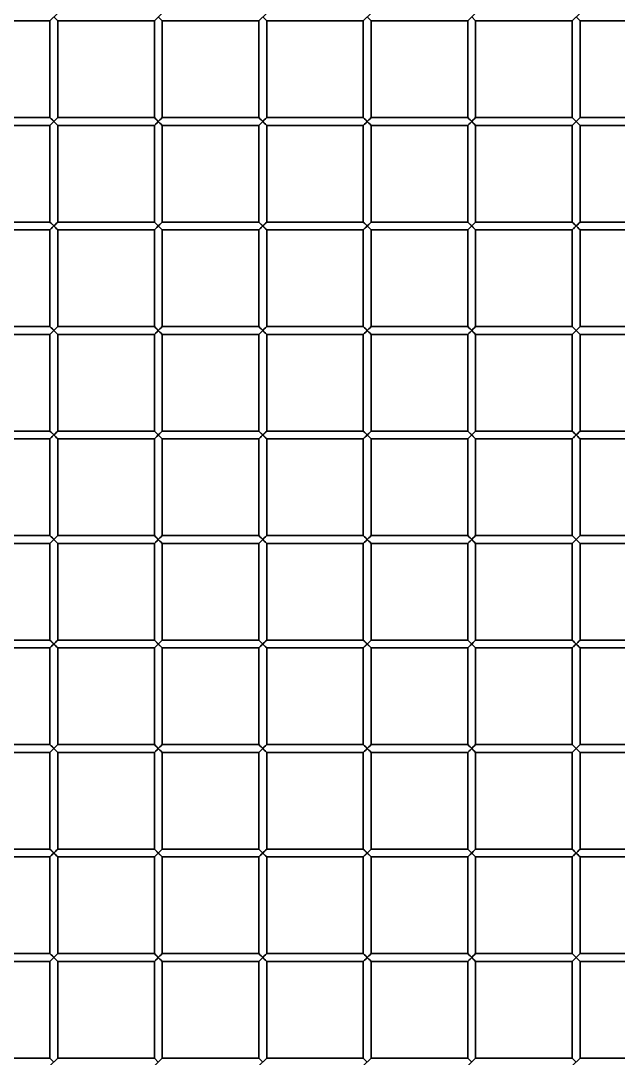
# Model space of a CAD drawing. Header units: millimetres. Extents: x 32496 to 166256, y 3504 to 23939.
# Drawn here: x 44795 to 45023.8, y 15772.8 to 16169.9 of the extents above; entities that cross this region are included whole.
import ezdxf

# ---------------------------------------------------------------- set-up
doc = ezdxf.new("R2010")
doc.units = ezdxf.units.MM
doc.layers.get('0').update_dxf_attribs({"lineweight": 35})

msp = doc.modelspace()

# ---------------------------------------------------------------- linework, layer by layer
at = {"linetype": 'Continuous'}
for p, q in [((44806.14, 16169.849), (44809.14, 16172.849)), ((44809.14, 16169.849), (44807.64, 16171.349)), ((44846.14, 16169.849), (44849.14, 16172.849)), ((44849.14, 16169.849), (44847.64, 16171.349)), ((44886.14, 16169.849), (44889.14, 16172.849)), ((44889.14, 16169.849), (44887.64, 16171.349)), ((44926.14, 16169.849), (44929.14, 16172.849)), ((44929.14, 16169.849), (44927.64, 16171.349)), ((44966.14, 16169.849), (44969.14, 16172.849)), ((44969.14, 16169.849), (44967.64, 16171.349)), ((45006.14, 16169.849), (45009.14, 16172.849)), ((45009.14, 16169.849), (45007.64, 16171.349)), ((44769.14, 16169.849), (44806.14, 16169.849)), ((44806.14, 16169.849), (44806.14, 16132.849)), ((44809.14, 16169.849), (44809.14, 16132.849)), ((44809.14, 16169.849), (44846.14, 16169.849)), ((44846.14, 16169.849), (44846.14, 16132.849)), ((44849.14, 16169.849), (44849.14, 16132.849)), ((44849.14, 16169.849), (44886.14, 16169.849)), ((44886.14, 16169.849), (44886.14, 16132.849)), ((44889.14, 16169.849), (44889.14, 16132.849)), ((44889.14, 16169.849), (44926.14, 16169.849)), ((44926.14, 16169.849), (44926.14, 16132.849)), ((44929.14, 16169.849), (44929.14, 16132.849)), ((44929.14, 16169.849), (44966.14, 16169.849)), ((44966.14, 16169.849), (44966.14, 16132.849)), ((44969.14, 16169.849), (44969.14, 16132.849)), ((44969.14, 16169.849), (45006.14, 16169.849)), ((45006.14, 16169.849), (45006.14, 16132.849)), ((45009.14, 16169.849), (45009.14, 16132.849)), ((45009.14, 16169.849), (45046.14, 16169.849)), ((44769.14, 16132.849), (44806.14, 16132.849)), ((44806.14, 16132.849), (44807.64, 16131.349)), ((44806.14, 16129.849), (44809.14, 16132.849)), ((44809.14, 16129.849), (44807.64, 16131.349)), ((44809.14, 16132.849), (44846.14, 16132.849)), ((44846.14, 16132.849), (44847.64, 16131.349)), ((44846.14, 16129.849), (44849.14, 16132.849)), ((44849.14, 16129.849), (44847.64, 16131.349)), ((44849.14, 16132.849), (44886.14, 16132.849)), ((44886.14, 16132.849), (44887.64, 16131.349)), ((44886.14, 16129.849), (44889.14, 16132.849)), ((44889.14, 16129.849), (44887.64, 16131.349)), ((44889.14, 16132.849), (44926.14, 16132.849)), ((44926.14, 16132.849), (44927.64, 16131.349)), ((44926.14, 16129.849), (44929.14, 16132.849)), ((44929.14, 16129.849), (44927.64, 16131.349)), ((44929.14, 16132.849), (44966.14, 16132.849)), ((44966.14, 16132.849), (44967.64, 16131.349)), ((44966.14, 16129.849), (44969.14, 16132.849)), ((44969.14, 16129.849), (44967.64, 16131.349)), ((44969.14, 16132.849), (45006.14, 16132.849)), ((45006.14, 16132.849), (45007.64, 16131.349)), ((45006.14, 16129.849), (45009.14, 16132.849)), ((45009.14, 16129.849), (45007.64, 16131.349)), ((45009.14, 16132.849), (45046.14, 16132.849)), ((44769.14, 16129.849), (44806.14, 16129.849)), ((44806.14, 16129.849), (44806.14, 16092.849)), ((44809.14, 16129.849), (44809.14, 16092.849)), ((44809.14, 16129.849), (44846.14, 16129.849)), ((44846.14, 16129.849), (44846.14, 16092.849)), ((44849.14, 16129.849), (44849.14, 16092.849)), ((44849.14, 16129.849), (44886.14, 16129.849)), ((44886.14, 16129.849), (44886.14, 16092.849)), ((44889.14, 16129.849), (44889.14, 16092.849)), ((44889.14, 16129.849), (44926.14, 16129.849)), ((44926.14, 16129.849), (44926.14, 16092.849)), ((44929.14, 16129.849), (44929.14, 16092.849)), ((44929.14, 16129.849), (44966.14, 16129.849)), ((44966.14, 16129.849), (44966.14, 16092.849)), ((44969.14, 16129.849), (44969.14, 16092.849)), ((44969.14, 16129.849), (45006.14, 16129.849)), ((45006.14, 16129.849), (45006.14, 16092.849)), ((45009.14, 16129.849), (45009.14, 16092.849)), ((45009.14, 16129.849), (45046.14, 16129.849)), ((44769.14, 16092.849), (44806.14, 16092.849)), ((44806.14, 16092.849), (44807.64, 16091.349)), ((44806.14, 16089.849), (44809.14, 16092.849)), ((44809.14, 16089.849), (44807.64, 16091.349)), ((44809.14, 16092.849), (44846.14, 16092.849)), ((44846.14, 16092.849), (44847.64, 16091.349)), ((44846.14, 16089.849), (44849.14, 16092.849)), ((44849.14, 16089.849), (44847.64, 16091.349)), ((44849.14, 16092.849), (44886.14, 16092.849)), ((44886.14, 16092.849), (44887.64, 16091.349)), ((44886.14, 16089.849), (44889.14, 16092.849)), ((44889.14, 16089.849), (44887.64, 16091.349)), ((44889.14, 16092.849), (44926.14, 16092.849)), ((44926.14, 16092.849), (44927.64, 16091.349)), ((44926.14, 16089.849), (44929.14, 16092.849)), ((44929.14, 16089.849), (44927.64, 16091.349)), ((44929.14, 16092.849), (44966.14, 16092.849)), ((44966.14, 16092.849), (44967.64, 16091.349)), ((44966.14, 16089.849), (44969.14, 16092.849)), ((44969.14, 16089.849), (44967.64, 16091.349)), ((44969.14, 16092.849), (45006.14, 16092.849)), ((45006.14, 16092.849), (45007.64, 16091.349)), ((45006.14, 16089.849), (45009.14, 16092.849)), ((45009.14, 16089.849), (45007.64, 16091.349)), ((45009.14, 16092.849), (45046.14, 16092.849)), ((44769.14, 16089.849), (44806.14, 16089.849)), ((44806.14, 16089.849), (44806.14, 16052.849)), ((44809.14, 16089.849), (44809.14, 16052.849)), ((44809.14, 16089.849), (44846.14, 16089.849)), ((44846.14, 16089.849), (44846.14, 16052.849)), ((44849.14, 16089.849), (44849.14, 16052.849)), ((44849.14, 16089.849), (44886.14, 16089.849)), ((44886.14, 16089.849), (44886.14, 16052.849)), ((44889.14, 16089.849), (44889.14, 16052.849)), ((44889.14, 16089.849), (44926.14, 16089.849)), ((44926.14, 16089.849), (44926.14, 16052.849)), ((44929.14, 16089.849), (44929.14, 16052.849)), ((44929.14, 16089.849), (44966.14, 16089.849)), ((44966.14, 16089.849), (44966.14, 16052.849)), ((44969.14, 16089.849), (44969.14, 16052.849)), ((44969.14, 16089.849), (45006.14, 16089.849)), ((45006.14, 16089.849), (45006.14, 16052.849)), ((45009.14, 16089.849), (45009.14, 16052.849)), ((45009.14, 16089.849), (45046.14, 16089.849)), ((44769.14, 16052.849), (44806.14, 16052.849)), ((44806.14, 16052.849), (44807.64, 16051.349)), ((44806.14, 16049.849), (44809.14, 16052.849)), ((44809.14, 16052.849), (44846.14, 16052.849)), ((44846.14, 16052.849), (44847.64, 16051.349)), ((44846.14, 16049.849), (44849.14, 16052.849)), ((44849.14, 16052.849), (44886.14, 16052.849)), ((44886.14, 16052.849), (44887.64, 16051.349)), ((44886.14, 16049.849), (44889.14, 16052.849)), ((44889.14, 16052.849), (44926.14, 16052.849)), ((44926.14, 16052.849), (44927.64, 16051.349)), ((44926.14, 16049.849), (44929.14, 16052.849)), ((44929.14, 16052.849), (44966.14, 16052.849)), ((44966.14, 16052.849), (44967.64, 16051.349)), ((44966.14, 16049.849), (44969.14, 16052.849)), ((44969.14, 16052.849), (45006.14, 16052.849)), ((45006.14, 16052.849), (45007.64, 16051.349)), ((45006.14, 16049.849), (45009.14, 16052.849)), ((45009.14, 16052.849), (45046.14, 16052.849)), ((44769.14, 16049.849), (44806.14, 16049.849)), ((44806.14, 16049.849), (44806.14, 16012.849)), ((44809.14, 16049.849), (44807.64, 16051.349)), ((44809.14, 16049.849), (44809.14, 16012.849)), ((44809.14, 16049.849), (44846.14, 16049.849)), ((44846.14, 16049.849), (44846.14, 16012.849)), ((44849.14, 16049.849), (44847.64, 16051.349)), ((44849.14, 16049.849), (44849.14, 16012.849)), ((44849.14, 16049.849), (44886.14, 16049.849)), ((44886.14, 16049.849), (44886.14, 16012.849)), ((44889.14, 16049.849), (44887.64, 16051.349)), ((44889.14, 16049.849), (44889.14, 16012.849)), ((44889.14, 16049.849), (44926.14, 16049.849)), ((44926.14, 16049.849), (44926.14, 16012.849)), ((44929.14, 16049.849), (44927.64, 16051.349)), ((44929.14, 16049.849), (44929.14, 16012.849)), ((44929.14, 16049.849), (44966.14, 16049.849)), ((44966.14, 16049.849), (44966.14, 16012.849)), ((44969.14, 16049.849), (44967.64, 16051.349)), ((44969.14, 16049.849), (44969.14, 16012.849)), ((44969.14, 16049.849), (45006.14, 16049.849)), ((45006.14, 16049.849), (45006.14, 16012.849)), ((45009.14, 16049.849), (45007.64, 16051.349)), ((45009.14, 16049.849), (45009.14, 16012.849)), ((45009.14, 16049.849), (45046.14, 16049.849)), ((44769.14, 16012.849), (44806.14, 16012.849)), ((44806.14, 16012.849), (44807.64, 16011.349)), ((44806.14, 16009.849), (44809.14, 16012.849)), ((44809.14, 16012.849), (44846.14, 16012.849)), ((44846.14, 16012.849), (44847.64, 16011.349)), ((44846.14, 16009.849), (44849.14, 16012.849)), ((44849.14, 16012.849), (44886.14, 16012.849)), ((44886.14, 16012.849), (44887.64, 16011.349)), ((44886.14, 16009.849), (44889.14, 16012.849)), ((44889.14, 16012.849), (44926.14, 16012.849)), ((44926.14, 16012.849), (44927.64, 16011.349)), ((44926.14, 16009.849), (44929.14, 16012.849)), ((44929.14, 16012.849), (44966.14, 16012.849)), ((44966.14, 16012.849), (44967.64, 16011.349)), ((44966.14, 16009.849), (44969.14, 16012.849)), ((44969.14, 16012.849), (45006.14, 16012.849)), ((45006.14, 16012.849), (45007.64, 16011.349)), ((45006.14, 16009.849), (45009.14, 16012.849)), ((45009.14, 16012.849), (45046.14, 16012.849)), ((44769.14, 16009.849), (44806.14, 16009.849)), ((44806.14, 16009.849), (44806.14, 15972.849)), ((44809.14, 16009.849), (44807.64, 16011.349)), ((44809.14, 16009.849), (44809.14, 15972.849)), ((44809.14, 16009.849), (44846.14, 16009.849)), ((44846.14, 16009.849), (44846.14, 15972.849)), ((44849.14, 16009.849), (44847.64, 16011.349)), ((44849.14, 16009.849), (44849.14, 15972.849)), ((44849.14, 16009.849), (44886.14, 16009.849)), ((44886.14, 16009.849), (44886.14, 15972.849)), ((44889.14, 16009.849), (44887.64, 16011.349)), ((44889.14, 16009.849), (44889.14, 15972.849)), ((44889.14, 16009.849), (44926.14, 16009.849)), ((44926.14, 16009.849), (44926.14, 15972.849)), ((44929.14, 16009.849), (44927.64, 16011.349)), ((44929.14, 16009.849), (44929.14, 15972.849)), ((44929.14, 16009.849), (44966.14, 16009.849)), ((44966.14, 16009.849), (44966.14, 15972.849)), ((44969.14, 16009.849), (44967.64, 16011.349)), ((44969.14, 16009.849), (44969.14, 15972.849)), ((44969.14, 16009.849), (45006.14, 16009.849)), ((45006.14, 16009.849), (45006.14, 15972.849)), ((45009.14, 16009.849), (45007.64, 16011.349)), ((45009.14, 16009.849), (45009.14, 15972.849)), ((45009.14, 16009.849), (45046.14, 16009.849)), ((44769.14, 15972.849), (44806.14, 15972.849)), ((44806.14, 15972.849), (44807.64, 15971.349)), ((44806.14, 15969.849), (44809.14, 15972.849)), ((44809.14, 15972.849), (44846.14, 15972.849)), ((44846.14, 15972.849), (44847.64, 15971.349)), ((44846.14, 15969.849), (44849.14, 15972.849)), ((44849.14, 15972.849), (44886.14, 15972.849)), ((44886.14, 15972.849), (44887.64, 15971.349)), ((44886.14, 15969.849), (44889.14, 15972.849)), ((44889.14, 15972.849), (44926.14, 15972.849)), ((44926.14, 15972.849), (44927.64, 15971.349)), ((44926.14, 15969.849), (44929.14, 15972.849)), ((44929.14, 15972.849), (44966.14, 15972.849)), ((44966.14, 15972.849), (44967.64, 15971.349)), ((44966.14, 15969.849), (44969.14, 15972.849)), ((44969.14, 15972.849), (45006.14, 15972.849)), ((45006.14, 15972.849), (45007.64, 15971.349)), ((45006.14, 15969.849), (45009.14, 15972.849)), ((45009.14, 15972.849), (45046.14, 15972.849)), ((44769.14, 15969.849), (44806.14, 15969.849)), ((44806.14, 15969.849), (44806.14, 15932.849)), ((44809.14, 15969.849), (44807.64, 15971.349)), ((44809.14, 15969.849), (44809.14, 15932.849)), ((44809.14, 15969.849), (44846.14, 15969.849)), ((44846.14, 15969.849), (44846.14, 15932.849)), ((44849.14, 15969.849), (44847.64, 15971.349)), ((44849.14, 15969.849), (44849.14, 15932.849)), ((44849.14, 15969.849), (44886.14, 15969.849)), ((44886.14, 15969.849), (44886.14, 15932.849)), ((44889.14, 15969.849), (44887.64, 15971.349)), ((44889.14, 15969.849), (44889.14, 15932.849)), ((44889.14, 15969.849), (44926.14, 15969.849)), ((44926.14, 15969.849), (44926.14, 15932.849)), ((44929.14, 15969.849), (44927.64, 15971.349)), ((44929.14, 15969.849), (44929.14, 15932.849)), ((44929.14, 15969.849), (44966.14, 15969.849)), ((44966.14, 15969.849), (44966.14, 15932.849)), ((44969.14, 15969.849), (44967.64, 15971.349)), ((44969.14, 15969.849), (44969.14, 15932.849)), ((44969.14, 15969.849), (45006.14, 15969.849)), ((45006.14, 15969.849), (45006.14, 15932.849)), ((45009.14, 15969.849), (45007.64, 15971.349)), ((45009.14, 15969.849), (45009.14, 15932.849)), ((45009.14, 15969.849), (45046.14, 15969.849)), ((44769.14, 15932.849), (44806.14, 15932.849)), ((44806.14, 15932.849), (44807.64, 15931.349)), ((44806.14, 15929.849), (44809.14, 15932.849)), ((44809.14, 15932.849), (44846.14, 15932.849)), ((44846.14, 15932.849), (44847.64, 15931.349)), ((44846.14, 15929.849), (44849.14, 15932.849)), ((44849.14, 15932.849), (44886.14, 15932.849)), ((44886.14, 15932.849), (44887.64, 15931.349)), ((44886.14, 15929.849), (44889.14, 15932.849)), ((44889.14, 15932.849), (44926.14, 15932.849)), ((44926.14, 15932.849), (44927.64, 15931.349)), ((44926.14, 15929.849), (44929.14, 15932.849)), ((44929.14, 15932.849), (44966.14, 15932.849)), ((44966.14, 15932.849), (44967.64, 15931.349)), ((44966.14, 15929.849), (44969.14, 15932.849)), ((44969.14, 15932.849), (45006.14, 15932.849)), ((45006.14, 15932.849), (45007.64, 15931.349)), ((45006.14, 15929.849), (45009.14, 15932.849)), ((45009.14, 15932.849), (45046.14, 15932.849)), ((44769.14, 15929.849), (44806.14, 15929.849)), ((44806.14, 15929.849), (44806.14, 15892.849)), ((44809.14, 15929.849), (44807.64, 15931.349)), ((44809.14, 15929.849), (44809.14, 15892.849)), ((44809.14, 15929.849), (44846.14, 15929.849)), ((44846.14, 15929.849), (44846.14, 15892.849)), ((44849.14, 15929.849), (44847.64, 15931.349)), ((44849.14, 15929.849), (44849.14, 15892.849)), ((44849.14, 15929.849), (44886.14, 15929.849)), ((44886.14, 15929.849), (44886.14, 15892.849)), ((44889.14, 15929.849), (44887.64, 15931.349)), ((44889.14, 15929.849), (44889.14, 15892.849)), ((44889.14, 15929.849), (44926.14, 15929.849)), ((44926.14, 15929.849), (44926.14, 15892.849)), ((44929.14, 15929.849), (44927.64, 15931.349)), ((44929.14, 15929.849), (44929.14, 15892.849)), ((44929.14, 15929.849), (44966.14, 15929.849)), ((44966.14, 15929.849), (44966.14, 15892.849)), ((44969.14, 15929.849), (44967.64, 15931.349)), ((44969.14, 15929.849), (44969.14, 15892.849)), ((44969.14, 15929.849), (45006.14, 15929.849)), ((45006.14, 15929.849), (45006.14, 15892.849)), ((45009.14, 15929.849), (45007.64, 15931.349)), ((45009.14, 15929.849), (45009.14, 15892.849)), ((45009.14, 15929.849), (45046.14, 15929.849)), ((44769.14, 15892.849), (44806.14, 15892.849)), ((44806.14, 15892.849), (44807.64, 15891.349)), ((44806.14, 15889.849), (44809.14, 15892.849)), ((44809.14, 15892.849), (44846.14, 15892.849)), ((44846.14, 15892.849), (44847.64, 15891.349)), ((44846.14, 15889.849), (44849.14, 15892.849)), ((44849.14, 15892.849), (44886.14, 15892.849)), ((44886.14, 15892.849), (44887.64, 15891.349)), ((44886.14, 15889.849), (44889.14, 15892.849)), ((44889.14, 15892.849), (44926.14, 15892.849)), ((44926.14, 15892.849), (44927.64, 15891.349)), ((44926.14, 15889.849), (44929.14, 15892.849)), ((44929.14, 15892.849), (44966.14, 15892.849)), ((44966.14, 15892.849), (44967.64, 15891.349)), ((44966.14, 15889.849), (44969.14, 15892.849)), ((44969.14, 15892.849), (45006.14, 15892.849)), ((45006.14, 15892.849), (45007.64, 15891.349)), ((45006.14, 15889.849), (45009.14, 15892.849)), ((45009.14, 15892.849), (45046.14, 15892.849)), ((44769.14, 15889.849), (44806.14, 15889.849)), ((44806.14, 15889.849), (44806.14, 15852.849)), ((44809.14, 15889.849), (44807.64, 15891.349)), ((44809.14, 15889.849), (44809.14, 15852.849)), ((44809.14, 15889.849), (44846.14, 15889.849)), ((44846.14, 15889.849), (44846.14, 15852.849)), ((44849.14, 15889.849), (44847.64, 15891.349)), ((44849.14, 15889.849), (44849.14, 15852.849)), ((44849.14, 15889.849), (44886.14, 15889.849)), ((44886.14, 15889.849), (44886.14, 15852.849)), ((44889.14, 15889.849), (44887.64, 15891.349)), ((44889.14, 15889.849), (44889.14, 15852.849)), ((44889.14, 15889.849), (44926.14, 15889.849)), ((44926.14, 15889.849), (44926.14, 15852.849)), ((44929.14, 15889.849), (44927.64, 15891.349)), ((44929.14, 15889.849), (44929.14, 15852.849)), ((44929.14, 15889.849), (44966.14, 15889.849)), ((44966.14, 15889.849), (44966.14, 15852.849)), ((44969.14, 15889.849), (44967.64, 15891.349)), ((44969.14, 15889.849), (44969.14, 15852.849)), ((44969.14, 15889.849), (45006.14, 15889.849)), ((45006.14, 15889.849), (45006.14, 15852.849)), ((45009.14, 15889.849), (45007.64, 15891.349)), ((45009.14, 15889.849), (45009.14, 15852.849)), ((45009.14, 15889.849), (45046.14, 15889.849)), ((44769.14, 15852.849), (44806.14, 15852.849)), ((44769.14, 15849.849), (44806.14, 15849.849)), ((44806.14, 15852.849), (44807.64, 15851.349)), ((44806.14, 15849.849), (44809.14, 15852.849)), ((44806.14, 15849.849), (44806.14, 15812.849)), ((44809.14, 15849.849), (44807.64, 15851.349)), ((44809.14, 15852.849), (44846.14, 15852.849)), ((44809.14, 15849.849), (44809.14, 15812.849)), ((44809.14, 15849.849), (44846.14, 15849.849)), ((44846.14, 15852.849), (44847.64, 15851.349)), ((44846.14, 15849.849), (44849.14, 15852.849)), ((44846.14, 15849.849), (44846.14, 15812.849)), ((44849.14, 15849.849), (44847.64, 15851.349)), ((44849.14, 15852.849), (44886.14, 15852.849)), ((44849.14, 15849.849), (44849.14, 15812.849)), ((44849.14, 15849.849), (44886.14, 15849.849)), ((44886.14, 15852.849), (44887.64, 15851.349)), ((44886.14, 15849.849), (44889.14, 15852.849)), ((44886.14, 15849.849), (44886.14, 15812.849)), ((44889.14, 15849.849), (44887.64, 15851.349)), ((44889.14, 15852.849), (44926.14, 15852.849)), ((44889.14, 15849.849), (44889.14, 15812.849)), ((44889.14, 15849.849), (44926.14, 15849.849)), ((44926.14, 15852.849), (44927.64, 15851.349)), ((44926.14, 15849.849), (44929.14, 15852.849)), ((44926.14, 15849.849), (44926.14, 15812.849)), ((44929.14, 15849.849), (44927.64, 15851.349)), ((44929.14, 15852.849), (44966.14, 15852.849)), ((44929.14, 15849.849), (44929.14, 15812.849)), ((44929.14, 15849.849), (44966.14, 15849.849)), ((44966.14, 15852.849), (44967.64, 15851.349)), ((44966.14, 15849.849), (44969.14, 15852.849)), ((44966.14, 15849.849), (44966.14, 15812.849)), ((44969.14, 15849.849), (44967.64, 15851.349)), ((44969.14, 15852.849), (45006.14, 15852.849)), ((44969.14, 15849.849), (44969.14, 15812.849)), ((44969.14, 15849.849), (45006.14, 15849.849)), ((45006.14, 15852.849), (45007.64, 15851.349)), ((45006.14, 15849.849), (45009.14, 15852.849)), ((45006.14, 15849.849), (45006.14, 15812.849)), ((45009.14, 15849.849), (45007.64, 15851.349)), ((45009.14, 15852.849), (45046.14, 15852.849)), ((45009.14, 15849.849), (45009.14, 15812.849)), ((45009.14, 15849.849), (45046.14, 15849.849)), ((44769.14, 15812.849), (44806.14, 15812.849)), ((44769.14, 15809.849), (44806.14, 15809.849)), ((44806.14, 15812.849), (44807.64, 15811.349)), ((44806.14, 15809.849), (44809.14, 15812.849)), ((44806.14, 15809.849), (44806.14, 15772.849)), ((44809.14, 15809.849), (44807.64, 15811.349)), ((44809.14, 15812.849), (44846.14, 15812.849)), ((44809.14, 15809.849), (44809.14, 15772.849)), ((44809.14, 15809.849), (44846.14, 15809.849)), ((44846.14, 15812.849), (44847.64, 15811.349)), ((44846.14, 15809.849), (44849.14, 15812.849)), ((44846.14, 15809.849), (44846.14, 15772.849)), ((44849.14, 15809.849), (44847.64, 15811.349)), ((44849.14, 15812.849), (44886.14, 15812.849)), ((44849.14, 15809.849), (44849.14, 15772.849)), ((44849.14, 15809.849), (44886.14, 15809.849)), ((44886.14, 15812.849), (44887.64, 15811.349)), ((44886.14, 15809.849), (44889.14, 15812.849)), ((44886.14, 15809.849), (44886.14, 15772.849)), ((44889.14, 15809.849), (44887.64, 15811.349)), ((44889.14, 15812.849), (44926.14, 15812.849)), ((44889.14, 15809.849), (44889.14, 15772.849)), ((44889.14, 15809.849), (44926.14, 15809.849)), ((44926.14, 15812.849), (44927.64, 15811.349)), ((44926.14, 15809.849), (44929.14, 15812.849)), ((44926.14, 15809.849), (44926.14, 15772.849)), ((44929.14, 15809.849), (44927.64, 15811.349)), ((44929.14, 15812.849), (44966.14, 15812.849)), ((44929.14, 15809.849), (44929.14, 15772.849)), ((44929.14, 15809.849), (44966.14, 15809.849)), ((44966.14, 15812.849), (44967.64, 15811.349)), ((44966.14, 15809.849), (44969.14, 15812.849)), ((44966.14, 15809.849), (44966.14, 15772.849)), ((44969.14, 15809.849), (44967.64, 15811.349)), ((44969.14, 15812.849), (45006.14, 15812.849)), ((44969.14, 15809.849), (44969.14, 15772.849)), ((44969.14, 15809.849), (45006.14, 15809.849)), ((45006.14, 15812.849), (45007.64, 15811.349)), ((45006.14, 15809.849), (45009.14, 15812.849)), ((45006.14, 15809.849), (45006.14, 15772.849)), ((45009.14, 15809.849), (45007.64, 15811.349)), ((45009.14, 15812.849), (45046.14, 15812.849)), ((45009.14, 15809.849), (45009.14, 15772.849)), ((45009.14, 15809.849), (45046.14, 15809.849)), ((44769.14, 15772.849), (44806.14, 15772.849)), ((44806.14, 15772.849), (44807.64, 15771.349)), ((44806.14, 15769.849), (44809.14, 15772.849)), ((44809.14, 15772.849), (44846.14, 15772.849)), ((44846.14, 15772.849), (44847.64, 15771.349)), ((44846.14, 15769.849), (44849.14, 15772.849)), ((44849.14, 15772.849), (44886.14, 15772.849)), ((44886.14, 15772.849), (44887.64, 15771.349)), ((44886.14, 15769.849), (44889.14, 15772.849)), ((44889.14, 15772.849), (44926.14, 15772.849)), ((44926.14, 15772.849), (44927.64, 15771.349)), ((44926.14, 15769.849), (44929.14, 15772.849)), ((44929.14, 15772.849), (44966.14, 15772.849)), ((44966.14, 15772.849), (44967.64, 15771.349)), ((44966.14, 15769.849), (44969.14, 15772.849)), ((44969.14, 15772.849), (45006.14, 15772.849)), ((45006.14, 15772.849), (45007.64, 15771.349)), ((45006.14, 15769.849), (45009.14, 15772.849)), ((45009.14, 15772.849), (45046.14, 15772.849))]:
    msp.add_line(p, q, dxfattribs=at)
for points in [[(44806.255, 16132.733), (44806.57, 16132.418), (44807.06, 16131.929), (44808.229, 16130.759)], [(44807.64, 16131.349), (44807.049, 16130.758), (44806.579, 16130.288)], [(44807.64, 16131.349), (44808.227, 16131.936), (44808.702, 16132.411), (44809.025, 16132.734)], [(44846.255, 16132.733), (44846.57, 16132.418), (44847.06, 16131.929), (44848.229, 16130.759)], [(44847.64, 16131.349), (44847.049, 16130.758), (44846.579, 16130.288)], [(44847.64, 16131.349), (44848.227, 16131.936), (44848.702, 16132.411), (44849.025, 16132.734)], [(44886.255, 16132.733), (44886.57, 16132.418), (44887.06, 16131.929), (44888.229, 16130.759)], [(44887.64, 16131.349), (44887.049, 16130.758), (44886.579, 16130.288)], [(44887.64, 16131.349), (44888.227, 16131.936), (44888.702, 16132.411), (44889.025, 16132.734)], [(44926.255, 16132.733), (44926.57, 16132.418), (44927.06, 16131.929), (44928.229, 16130.759)], [(44927.64, 16131.349), (44927.049, 16130.758), (44926.579, 16130.288)], [(44927.64, 16131.349), (44928.227, 16131.936), (44928.702, 16132.411), (44929.025, 16132.734)], [(44966.255, 16132.733), (44966.57, 16132.418), (44967.06, 16131.929), (44968.229, 16130.759)], [(44967.64, 16131.349), (44967.049, 16130.758), (44966.579, 16130.288)], [(44967.64, 16131.349), (44968.227, 16131.936), (44968.702, 16132.411), (44969.025, 16132.734)], [(45006.255, 16132.733), (45006.57, 16132.418), (45007.06, 16131.929), (45008.229, 16130.759)], [(45007.64, 16131.349), (45007.049, 16130.758), (45006.579, 16130.288)], [(45007.64, 16131.349), (45008.227, 16131.936), (45008.702, 16132.411), (45009.025, 16132.734)], [(44809.024, 16129.965), (44808.701, 16130.287), (44808.229, 16130.759)], [(44849.024, 16129.965), (44848.701, 16130.287), (44848.229, 16130.759)], [(44889.024, 16129.965), (44888.701, 16130.287), (44888.229, 16130.759)], [(44929.024, 16129.965), (44928.701, 16130.287), (44928.229, 16130.759)], [(44969.024, 16129.965), (44968.701, 16130.287), (44968.229, 16130.759)], [(45009.024, 16129.965), (45008.701, 16130.287), (45008.229, 16130.759)], [(44806.255, 16092.733), (44806.57, 16092.418), (44807.06, 16091.929), (44808.229, 16090.759)], [(44807.64, 16091.349), (44807.049, 16090.758), (44806.579, 16090.288)], [(44807.64, 16091.349), (44808.227, 16091.936), (44808.702, 16092.411), (44809.025, 16092.734)], [(44846.255, 16092.733), (44846.57, 16092.418), (44847.06, 16091.929), (44848.229, 16090.759)], [(44847.64, 16091.349), (44847.049, 16090.758), (44846.579, 16090.288)], [(44847.64, 16091.349), (44848.227, 16091.936), (44848.702, 16092.411), (44849.025, 16092.734)], [(44886.255, 16092.733), (44886.57, 16092.418), (44887.06, 16091.929), (44888.229, 16090.759)], [(44887.64, 16091.349), (44887.049, 16090.758), (44886.579, 16090.288)], [(44887.64, 16091.349), (44888.227, 16091.936), (44888.702, 16092.411), (44889.025, 16092.734)], [(44926.255, 16092.733), (44926.57, 16092.418), (44927.06, 16091.929), (44928.229, 16090.759)], [(44927.64, 16091.349), (44927.049, 16090.758), (44926.579, 16090.288)], [(44927.64, 16091.349), (44928.227, 16091.936), (44928.702, 16092.411), (44929.025, 16092.734)], [(44966.255, 16092.733), (44966.57, 16092.418), (44967.06, 16091.929), (44968.229, 16090.759)], [(44967.64, 16091.349), (44967.049, 16090.758), (44966.579, 16090.288)], [(44967.64, 16091.349), (44968.227, 16091.936), (44968.702, 16092.411), (44969.025, 16092.734)], [(45006.255, 16092.733), (45006.57, 16092.418), (45007.06, 16091.929), (45008.229, 16090.759)], [(45007.64, 16091.349), (45007.049, 16090.758), (45006.579, 16090.288)], [(45007.64, 16091.349), (45008.227, 16091.936), (45008.702, 16092.411), (45009.025, 16092.734)], [(44809.024, 16089.965), (44808.701, 16090.287), (44808.229, 16090.759)], [(44849.024, 16089.965), (44848.701, 16090.287), (44848.229, 16090.759)], [(44889.024, 16089.965), (44888.701, 16090.287), (44888.229, 16090.759)], [(44929.024, 16089.965), (44928.701, 16090.287), (44928.229, 16090.759)], [(44969.024, 16089.965), (44968.701, 16090.287), (44968.229, 16090.759)], [(45009.024, 16089.965), (45008.701, 16090.287), (45008.229, 16090.759)], [(44806.255, 16052.733), (44806.57, 16052.418), (44807.06, 16051.929), (44808.229, 16050.759)], [(44807.64, 16051.349), (44808.227, 16051.936), (44808.702, 16052.411), (44809.025, 16052.734)], [(44846.255, 16052.733), (44846.57, 16052.418), (44847.06, 16051.929), (44848.229, 16050.759)], [(44847.64, 16051.349), (44848.227, 16051.936), (44848.702, 16052.411), (44849.025, 16052.734)], [(44886.255, 16052.733), (44886.57, 16052.418), (44887.06, 16051.929), (44888.229, 16050.759)], [(44887.64, 16051.349), (44888.227, 16051.936), (44888.702, 16052.411), (44889.025, 16052.734)], [(44926.255, 16052.733), (44926.57, 16052.418), (44927.06, 16051.929), (44928.229, 16050.759)], [(44927.64, 16051.349), (44928.227, 16051.936), (44928.702, 16052.411), (44929.025, 16052.734)], [(44966.255, 16052.733), (44966.57, 16052.418), (44967.06, 16051.929), (44968.229, 16050.759)], [(44967.64, 16051.349), (44968.227, 16051.936), (44968.702, 16052.411), (44969.025, 16052.734)], [(45006.255, 16052.733), (45006.57, 16052.418), (45007.06, 16051.929), (45008.229, 16050.759)], [(45007.64, 16051.349), (45008.227, 16051.936), (45008.702, 16052.411), (45009.025, 16052.734)], [(44807.64, 16051.349), (44807.049, 16050.758), (44806.579, 16050.288)], [(44809.024, 16049.965), (44808.701, 16050.287), (44808.229, 16050.759)], [(44847.64, 16051.349), (44847.049, 16050.758), (44846.579, 16050.288)], [(44849.024, 16049.965), (44848.701, 16050.287), (44848.229, 16050.759)], [(44887.64, 16051.349), (44887.049, 16050.758), (44886.579, 16050.288)], [(44889.024, 16049.965), (44888.701, 16050.287), (44888.229, 16050.759)], [(44927.64, 16051.349), (44927.049, 16050.758), (44926.579, 16050.288)], [(44929.024, 16049.965), (44928.701, 16050.287), (44928.229, 16050.759)], [(44967.64, 16051.349), (44967.049, 16050.758), (44966.579, 16050.288)], [(44969.024, 16049.965), (44968.701, 16050.287), (44968.229, 16050.759)], [(45007.64, 16051.349), (45007.049, 16050.758), (45006.579, 16050.288)], [(45009.024, 16049.965), (45008.701, 16050.287), (45008.229, 16050.759)], [(44806.255, 16012.733), (44806.57, 16012.418), (44807.06, 16011.929), (44808.229, 16010.759)], [(44807.64, 16011.349), (44808.227, 16011.936), (44808.702, 16012.411), (44809.025, 16012.734)], [(44846.255, 16012.733), (44846.57, 16012.418), (44847.06, 16011.929), (44848.229, 16010.759)], [(44847.64, 16011.349), (44848.227, 16011.936), (44848.702, 16012.411), (44849.025, 16012.734)], [(44886.255, 16012.733), (44886.57, 16012.418), (44887.06, 16011.929), (44888.229, 16010.759)], [(44887.64, 16011.349), (44888.227, 16011.936), (44888.702, 16012.411), (44889.025, 16012.734)], [(44926.255, 16012.733), (44926.57, 16012.418), (44927.06, 16011.929), (44928.229, 16010.759)], [(44927.64, 16011.349), (44928.227, 16011.936), (44928.702, 16012.411), (44929.025, 16012.734)], [(44966.255, 16012.733), (44966.57, 16012.418), (44967.06, 16011.929), (44968.229, 16010.759)], [(44967.64, 16011.349), (44968.227, 16011.936), (44968.702, 16012.411), (44969.025, 16012.734)], [(45006.255, 16012.733), (45006.57, 16012.418), (45007.06, 16011.929), (45008.229, 16010.759)], [(45007.64, 16011.349), (45008.227, 16011.936), (45008.702, 16012.411), (45009.025, 16012.734)], [(44807.64, 16011.349), (44807.049, 16010.758), (44806.579, 16010.288)], [(44809.024, 16009.965), (44808.701, 16010.287), (44808.229, 16010.759)], [(44847.64, 16011.349), (44847.049, 16010.758), (44846.579, 16010.288)], [(44849.024, 16009.965), (44848.701, 16010.287), (44848.229, 16010.759)], [(44887.64, 16011.349), (44887.049, 16010.758), (44886.579, 16010.288)], [(44889.024, 16009.965), (44888.701, 16010.287), (44888.229, 16010.759)], [(44927.64, 16011.349), (44927.049, 16010.758), (44926.579, 16010.288)], [(44929.024, 16009.965), (44928.701, 16010.287), (44928.229, 16010.759)], [(44967.64, 16011.349), (44967.049, 16010.758), (44966.579, 16010.288)], [(44969.024, 16009.965), (44968.701, 16010.287), (44968.229, 16010.759)], [(45007.64, 16011.349), (45007.049, 16010.758), (45006.579, 16010.288)], [(45009.024, 16009.965), (45008.701, 16010.287), (45008.229, 16010.759)], [(44806.255, 15972.733), (44806.57, 15972.418), (44807.06, 15971.929), (44808.229, 15970.759)], [(44807.64, 15971.349), (44808.227, 15971.936), (44808.702, 15972.411), (44809.025, 15972.734)], [(44846.255, 15972.733), (44846.57, 15972.418), (44847.06, 15971.929), (44848.229, 15970.759)], [(44847.64, 15971.349), (44848.227, 15971.936), (44848.702, 15972.411), (44849.025, 15972.734)], [(44886.255, 15972.733), (44886.57, 15972.418), (44887.06, 15971.929), (44888.229, 15970.759)], [(44887.64, 15971.349), (44888.227, 15971.936), (44888.702, 15972.411), (44889.025, 15972.734)], [(44926.255, 15972.733), (44926.57, 15972.418), (44927.06, 15971.929), (44928.229, 15970.759)], [(44927.64, 15971.349), (44928.227, 15971.936), (44928.702, 15972.411), (44929.025, 15972.734)], [(44966.255, 15972.733), (44966.57, 15972.418), (44967.06, 15971.929), (44968.229, 15970.759)], [(44967.64, 15971.349), (44968.227, 15971.936), (44968.702, 15972.411), (44969.025, 15972.734)], [(45006.255, 15972.733), (45006.57, 15972.418), (45007.06, 15971.929), (45008.229, 15970.759)], [(45007.64, 15971.349), (45008.227, 15971.936), (45008.702, 15972.411), (45009.025, 15972.734)], [(44807.64, 15971.349), (44807.049, 15970.758), (44806.579, 15970.288)], [(44809.024, 15969.965), (44808.701, 15970.287), (44808.229, 15970.759)], [(44847.64, 15971.349), (44847.049, 15970.758), (44846.579, 15970.288)], [(44849.024, 15969.965), (44848.701, 15970.287), (44848.229, 15970.759)], [(44887.64, 15971.349), (44887.049, 15970.758), (44886.579, 15970.288)], [(44889.024, 15969.965), (44888.701, 15970.287), (44888.229, 15970.759)], [(44927.64, 15971.349), (44927.049, 15970.758), (44926.579, 15970.288)], [(44929.024, 15969.965), (44928.701, 15970.287), (44928.229, 15970.759)], [(44967.64, 15971.349), (44967.049, 15970.758), (44966.579, 15970.288)], [(44969.024, 15969.965), (44968.701, 15970.287), (44968.229, 15970.759)], [(45007.64, 15971.349), (45007.049, 15970.758), (45006.579, 15970.288)], [(45009.024, 15969.965), (45008.701, 15970.287), (45008.229, 15970.759)], [(44806.255, 15932.733), (44806.57, 15932.418), (44807.06, 15931.929), (44808.229, 15930.759)], [(44807.64, 15931.349), (44808.227, 15931.936), (44808.702, 15932.411), (44809.025, 15932.734)], [(44846.255, 15932.733), (44846.57, 15932.418), (44847.06, 15931.929), (44848.229, 15930.759)], [(44847.64, 15931.349), (44848.227, 15931.936), (44848.702, 15932.411), (44849.025, 15932.734)], [(44886.255, 15932.733), (44886.57, 15932.418), (44887.06, 15931.929), (44888.229, 15930.759)], [(44887.64, 15931.349), (44888.227, 15931.936), (44888.702, 15932.411), (44889.025, 15932.734)], [(44926.255, 15932.733), (44926.57, 15932.418), (44927.06, 15931.929), (44928.229, 15930.759)], [(44927.64, 15931.349), (44928.227, 15931.936), (44928.702, 15932.411), (44929.025, 15932.734)], [(44966.255, 15932.733), (44966.57, 15932.418), (44967.06, 15931.929), (44968.229, 15930.759)], [(44967.64, 15931.349), (44968.227, 15931.936), (44968.702, 15932.411), (44969.025, 15932.734)], [(45006.255, 15932.733), (45006.57, 15932.418), (45007.06, 15931.929), (45008.229, 15930.759)], [(45007.64, 15931.349), (45008.227, 15931.936), (45008.702, 15932.411), (45009.025, 15932.734)], [(44807.64, 15931.349), (44807.049, 15930.758), (44806.579, 15930.288)], [(44809.024, 15929.965), (44808.701, 15930.287), (44808.229, 15930.759)], [(44847.64, 15931.349), (44847.049, 15930.758), (44846.579, 15930.288)], [(44849.024, 15929.965), (44848.701, 15930.287), (44848.229, 15930.759)], [(44887.64, 15931.349), (44887.049, 15930.758), (44886.579, 15930.288)], [(44889.024, 15929.965), (44888.701, 15930.287), (44888.229, 15930.759)], [(44927.64, 15931.349), (44927.049, 15930.758), (44926.579, 15930.288)], [(44929.024, 15929.965), (44928.701, 15930.287), (44928.229, 15930.759)], [(44967.64, 15931.349), (44967.049, 15930.758), (44966.579, 15930.288)], [(44969.024, 15929.965), (44968.701, 15930.287), (44968.229, 15930.759)], [(45007.64, 15931.349), (45007.049, 15930.758), (45006.579, 15930.288)], [(45009.024, 15929.965), (45008.701, 15930.287), (45008.229, 15930.759)], [(44806.255, 15892.733), (44806.57, 15892.418), (44807.06, 15891.929), (44808.229, 15890.759)], [(44807.64, 15891.349), (44808.227, 15891.936), (44808.702, 15892.411), (44809.025, 15892.734)], [(44846.255, 15892.733), (44846.57, 15892.418), (44847.06, 15891.929), (44848.229, 15890.759)], [(44847.64, 15891.349), (44848.227, 15891.936), (44848.702, 15892.411), (44849.025, 15892.734)], [(44886.255, 15892.733), (44886.57, 15892.418), (44887.06, 15891.929), (44888.229, 15890.759)], [(44887.64, 15891.349), (44888.227, 15891.936), (44888.702, 15892.411), (44889.025, 15892.734)], [(44926.255, 15892.733), (44926.57, 15892.418), (44927.06, 15891.929), (44928.229, 15890.759)], [(44927.64, 15891.349), (44928.227, 15891.936), (44928.702, 15892.411), (44929.025, 15892.734)], [(44966.255, 15892.733), (44966.57, 15892.418), (44967.06, 15891.929), (44968.229, 15890.759)], [(44967.64, 15891.349), (44968.227, 15891.936), (44968.702, 15892.411), (44969.025, 15892.734)], [(45006.255, 15892.733), (45006.57, 15892.418), (45007.06, 15891.929), (45008.229, 15890.759)], [(45007.64, 15891.349), (45008.227, 15891.936), (45008.702, 15892.411), (45009.025, 15892.734)], [(44807.64, 15891.349), (44807.049, 15890.758), (44806.579, 15890.288)], [(44809.024, 15889.965), (44808.701, 15890.287), (44808.229, 15890.759)], [(44847.64, 15891.349), (44847.049, 15890.758), (44846.579, 15890.288)], [(44849.024, 15889.965), (44848.701, 15890.287), (44848.229, 15890.759)], [(44887.64, 15891.349), (44887.049, 15890.758), (44886.579, 15890.288)], [(44889.024, 15889.965), (44888.701, 15890.287), (44888.229, 15890.759)], [(44927.64, 15891.349), (44927.049, 15890.758), (44926.579, 15890.288)], [(44929.024, 15889.965), (44928.701, 15890.287), (44928.229, 15890.759)], [(44967.64, 15891.349), (44967.049, 15890.758), (44966.579, 15890.288)], [(44969.024, 15889.965), (44968.701, 15890.287), (44968.229, 15890.759)], [(45007.64, 15891.349), (45007.049, 15890.758), (45006.579, 15890.288)], [(45009.024, 15889.965), (45008.701, 15890.287), (45008.229, 15890.759)], [(44806.255, 15852.733), (44806.57, 15852.418), (44807.06, 15851.929), (44808.229, 15850.759)], [(44807.64, 15851.349), (44807.049, 15850.758), (44806.579, 15850.288)], [(44807.64, 15851.349), (44808.227, 15851.936), (44808.702, 15852.411), (44809.025, 15852.734)], [(44809.024, 15849.965), (44808.701, 15850.287), (44808.229, 15850.759)], [(44846.255, 15852.733), (44846.57, 15852.418), (44847.06, 15851.929), (44848.229, 15850.759)], [(44847.64, 15851.349), (44847.049, 15850.758), (44846.579, 15850.288)], [(44847.64, 15851.349), (44848.227, 15851.936), (44848.702, 15852.411), (44849.025, 15852.734)], [(44849.024, 15849.965), (44848.701, 15850.287), (44848.229, 15850.759)], [(44886.255, 15852.733), (44886.57, 15852.418), (44887.06, 15851.929), (44888.229, 15850.759)], [(44887.64, 15851.349), (44887.049, 15850.758), (44886.579, 15850.288)], [(44887.64, 15851.349), (44888.227, 15851.936), (44888.702, 15852.411), (44889.025, 15852.734)], [(44889.024, 15849.965), (44888.701, 15850.287), (44888.229, 15850.759)], [(44926.255, 15852.733), (44926.57, 15852.418), (44927.06, 15851.929), (44928.229, 15850.759)], [(44927.64, 15851.349), (44927.049, 15850.758), (44926.579, 15850.288)], [(44927.64, 15851.349), (44928.227, 15851.936), (44928.702, 15852.411), (44929.025, 15852.734)], [(44929.024, 15849.965), (44928.701, 15850.287), (44928.229, 15850.759)], [(44966.255, 15852.733), (44966.57, 15852.418), (44967.06, 15851.929), (44968.229, 15850.759)], [(44967.64, 15851.349), (44967.049, 15850.758), (44966.579, 15850.288)], [(44967.64, 15851.349), (44968.227, 15851.936), (44968.702, 15852.411), (44969.025, 15852.734)], [(44969.024, 15849.965), (44968.701, 15850.287), (44968.229, 15850.759)], [(45006.255, 15852.733), (45006.57, 15852.418), (45007.06, 15851.929), (45008.229, 15850.759)], [(45007.64, 15851.349), (45007.049, 15850.758), (45006.579, 15850.288)], [(45007.64, 15851.349), (45008.227, 15851.936), (45008.702, 15852.411), (45009.025, 15852.734)], [(45009.024, 15849.965), (45008.701, 15850.287), (45008.229, 15850.759)], [(44806.255, 15812.733), (44806.57, 15812.418), (44807.06, 15811.929), (44808.229, 15810.759)], [(44807.64, 15811.349), (44807.049, 15810.758), (44806.579, 15810.288)], [(44807.64, 15811.349), (44808.227, 15811.936), (44808.702, 15812.411), (44809.025, 15812.734)], [(44809.024, 15809.965), (44808.701, 15810.287), (44808.229, 15810.759)], [(44846.255, 15812.733), (44846.57, 15812.418), (44847.06, 15811.929), (44848.229, 15810.759)], [(44847.64, 15811.349), (44847.049, 15810.758), (44846.579, 15810.288)], [(44847.64, 15811.349), (44848.227, 15811.936), (44848.702, 15812.411), (44849.025, 15812.734)], [(44849.024, 15809.965), (44848.701, 15810.287), (44848.229, 15810.759)], [(44886.255, 15812.733), (44886.57, 15812.418), (44887.06, 15811.929), (44888.229, 15810.759)], [(44887.64, 15811.349), (44887.049, 15810.758), (44886.579, 15810.288)], [(44887.64, 15811.349), (44888.227, 15811.936), (44888.702, 15812.411), (44889.025, 15812.734)], [(44889.024, 15809.965), (44888.701, 15810.287), (44888.229, 15810.759)], [(44926.255, 15812.733), (44926.57, 15812.418), (44927.06, 15811.929), (44928.229, 15810.759)], [(44927.64, 15811.349), (44927.049, 15810.758), (44926.579, 15810.288)], [(44927.64, 15811.349), (44928.227, 15811.936), (44928.702, 15812.411), (44929.025, 15812.734)], [(44929.024, 15809.965), (44928.701, 15810.287), (44928.229, 15810.759)], [(44966.255, 15812.733), (44966.57, 15812.418), (44967.06, 15811.929), (44968.229, 15810.759)], [(44967.64, 15811.349), (44967.049, 15810.758), (44966.579, 15810.288)], [(44967.64, 15811.349), (44968.227, 15811.936), (44968.702, 15812.411), (44969.025, 15812.734)], [(44969.024, 15809.965), (44968.701, 15810.287), (44968.229, 15810.759)], [(45006.255, 15812.733), (45006.57, 15812.418), (45007.06, 15811.929), (45008.229, 15810.759)], [(45007.64, 15811.349), (45007.049, 15810.758), (45006.579, 15810.288)], [(45007.64, 15811.349), (45008.227, 15811.936), (45008.702, 15812.411), (45009.025, 15812.734)], [(45009.024, 15809.965), (45008.701, 15810.287), (45008.229, 15810.759)]]:
    msp.add_lwpolyline(points, dxfattribs=at)

doc.saveas('drawing.dxf')
